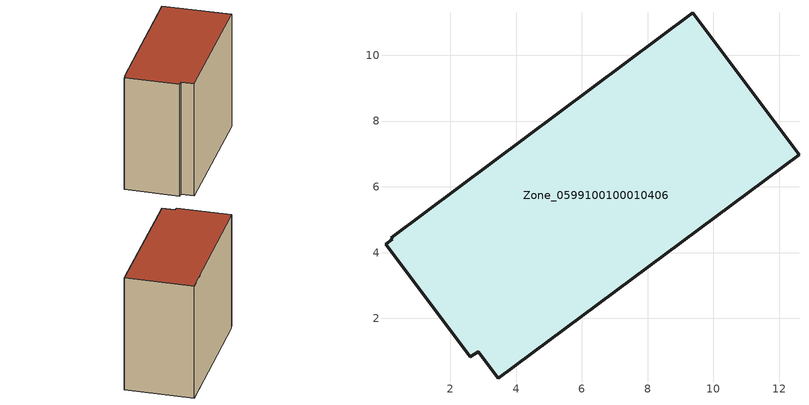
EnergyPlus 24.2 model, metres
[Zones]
Zone_0599100100010406
 floor ground (C_G): 9.37,11.29 12.6,6.98 3.47,0.18 2.85,0.99 2.6,0.83 0.03,4.25 0.24,4.41 0.21,4.45 z0
 wall outside (C_F): 12.6,6.98 9.37,11.29 0.21,4.45 0.24,4.41 0.03,4.25 2.6,0.83 2.85,0.99 3.47,0.18 12.6,6.98 z0:9.53
 roof outside (C_R): 0.03,4.25 2.6,0.83 2.85,0.99 3.47,0.18 12.6,6.98 9.37,11.29 0.21,4.45 0.24,4.41 z9.53
[BUILDING]
Pand.0599100100010406: North Axis=0; Terrain=City; Loads Convergence Tolerance Value=0.04; Temperature Convergence Tolerance Value=0.4; Solar Distribution=FullExterior; Maximum Number of Warmup Days=25; Minimum Number of Warmup Days=1
[Site:Location]
Rotterdam.The.Hague.AP_ZH_NLD Design_Conditions: Latitude=51.96; Longitude=4.45; Time Zone=1; Elevation=-4.5
[SITE:GROUNDTEMPERATURE:BUILDINGSURFACE]
18, 18, 18, 18, 18, 18, 18, 18, 18, 18, 18, 18
[MATERIAL] Thermal Absorptance=0.9; Solar Absorptance=0.7; Visible Absorptance=0.7
Name | Roughness | Thickness | Conductivity | Density | Specific Heat
G.TI.2015-2018 | MediumSmooth | 0.15 | 0.0428571 | 540 | 1210
F.TI.2015-2018 | Rough | 0.3 | 0.0666667 | 1920 | 840
R.TI.2015-2018 | MediumRough | 0.2 | 0.0333333 | 1500 | 1000
[CONSTRUCTION]
C_G: G.TI.2015-2018
C_F: F.TI.2015-2018
C_R: R.TI.2015-2018
[ZONE]
Zone_0599100100010406: Type=1; Multiplier=1; Ceiling Height=Autocalculate; Volume=Autocalculate; Floor Area=autocalculate; Part of Total Floor Area=Yes
[ZONEINFILTRATION:DESIGNFLOWRATE]
Infil_Zone_0599100100010406: Zone or ZoneList or Space or SpaceList=Zone_0599100100010406; Schedule=AlwaysOn; Design Flow Rate Calculation Method=Flow/Area; Flow Rate per Floor Area=0.0015; Constant Term Coefficient=1; Temperature Term Coefficient=0; Velocity Term Coefficient=0; Velocity Squared Term Coefficient=0
[HVACTEMPLATE:ZONE:IDEALLOADSAIRSYSTEM]
Zone_0599100100010406: Maximum Heating Supply Air Temperature=50; Minimum Cooling Supply Air Temperature=13; Maximum Heating Supply Air Humidity Ratio=0.0156; Minimum Cooling Supply Air Humidity Ratio=0.0077; Heating Limit=NoLimit; Cooling Limit=NoLimit; Dehumidification Control Type=ConstantSensibleHeatRatio; Cooling Sensible Heat Ratio=0.7; Dehumidification Setpoint=60; Humidification Control Type=None; Humidification Setpoint=30; Outdoor Air Method=None; Outdoor Air Flow Rate per Person=0.00944; Outdoor Air Flow Rate per Zone Floor Area=0; Outdoor Air Flow Rate per Zone=0; Demand Controlled Ventilation Type=None; Outdoor Air Economizer Type=NoEconomizer; Heat Recovery Type=None; Sensible Heat Recovery Effectiveness=0.7; Latent Heat Recovery Effectiveness=0.65
[ZONECONTROL:THERMOSTAT]
ThermostatControl_Zone_0599100100010406: Zone or ZoneList=Zone_0599100100010406; Control Type Schedule=DualSetpointControlType; Control 1=Thermostat_Zone_0599100100010406; Temperature Difference Between Cutout And Setpoint=0
[THERMOSTATSETPOINT:DUALSETPOINT]
Thermostat_Zone_0599100100010406: Heating Setpoint Temperature Schedule=HeatingSetpoint_Zone_0599100100010406; Cooling Setpoint Temperature Schedule=CoolingSetpoint_Zone_0599100100010406
[SCHEDULE:COMPACT]
HeatingSetpoint_Zone_0599100100010406: Through: 12/31, For: AllDays, Until: 24:00, 21
CoolingSetpoint_Zone_0599100100010406: Through: 12/31, For: AllDays, Until: 24:00, 24
DualSetpointControlType: Through: 12/31, For: AllDays, Until: 24:00, 4
AlwaysOn: Through: 12/31, For: AllDays, Until: 24:00, 1
